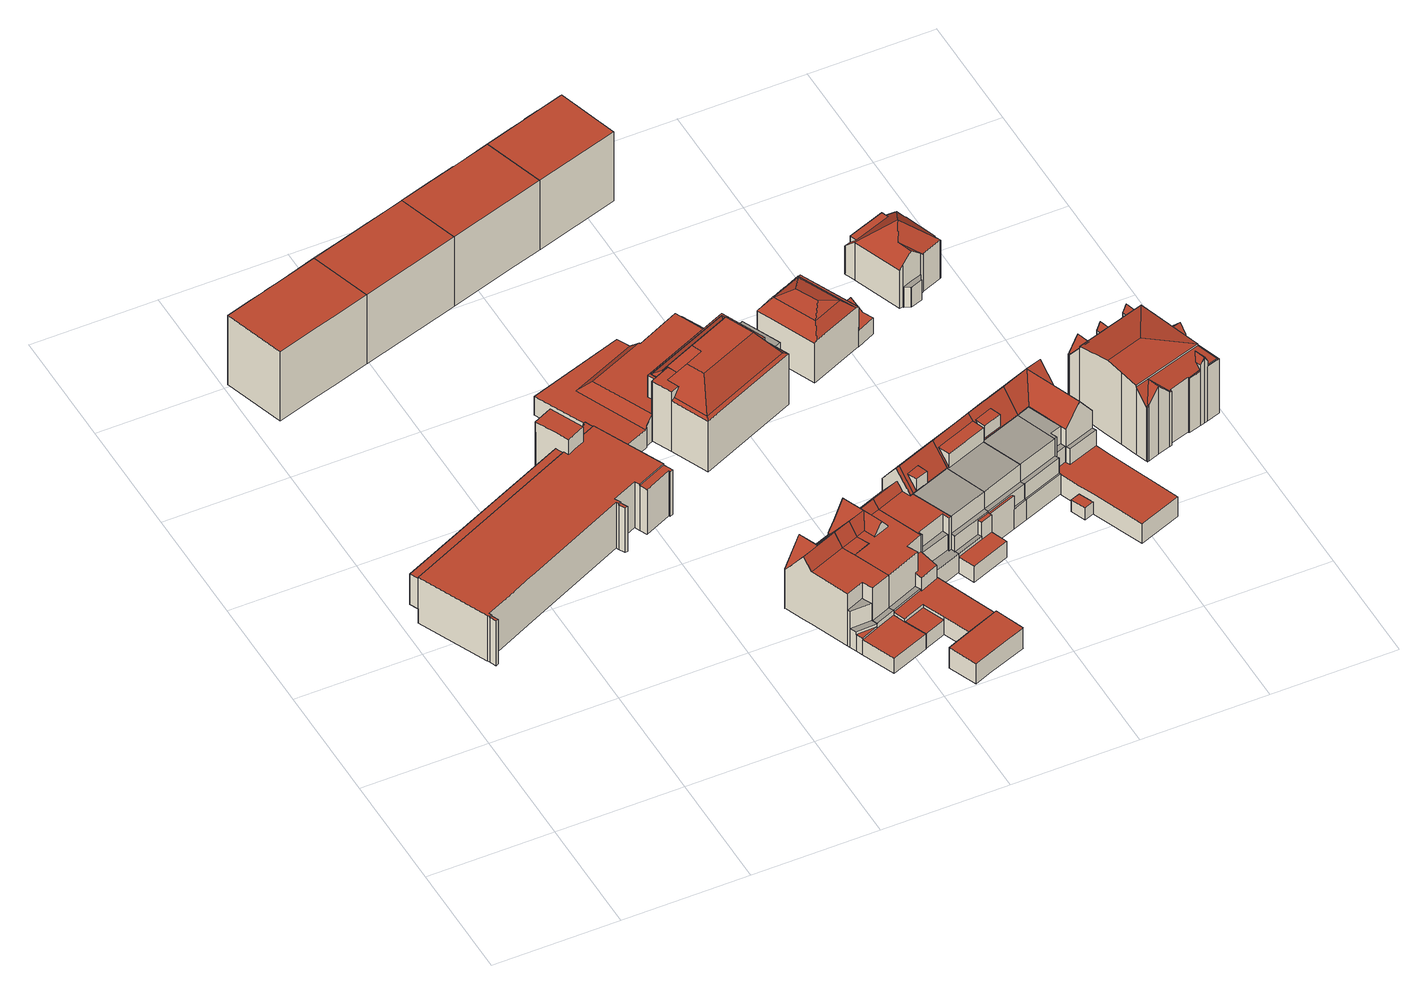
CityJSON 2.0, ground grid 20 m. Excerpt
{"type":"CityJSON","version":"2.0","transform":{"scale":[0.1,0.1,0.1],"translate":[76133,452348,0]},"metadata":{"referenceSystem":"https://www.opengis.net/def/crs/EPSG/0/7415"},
"CityObjects":{
"building1":{"type":"Building","attributes":{"Volume":4548.9,"Dakoppervlakte":541.41,"Muuroppervlakte":1128.81,"Vloeroppervlakte":486.21,"hoogte_Z_max_in_m_NAP":12.15,"GEB_DOEL":"woonfunctie","dateOfConstruction":"1972-01-01","measuredHeight":11.31},"geometry":[{"type":"MultiSurface","lod":"2","boundaries":[[[0,1,2,3,4,5,6,7,8,9,10,11,12,13,14,15,16,17,18,19,20,21,22,23,24,25,26,27,28,29,30,31,32,33]],[[34,35,36,37]],[[38,39,40,41]],[[42,43,44,45,46,47]],[[48,49,50,51,52,53]],[[54,55,56,57,58,59]],[[60,61,62,63,64,65,66,67,68,69,70,71,72,73,74,75,76,77,78,79,80,81,82]],[[83,84,85,86,87,88,89,90,91]],[[92,93,94,95,96]],[[60,94,89,13,12,61]],[[62,61,12,11,36]],[[8,7,64,63,35]],[[69,68,5,4,40]],[[1,0,71,70,39]],[[72,71,0,33]],[[73,72,33,32,45]],[[76,75,74,44,97,98,27,58]],[[34,37,10,9]],[[8,35,34,9]],[[11,10,37,36]],[[63,62,36,35]],[[3,2,38,41]],[[2,1,39,38]],[[4,3,41,40]],[[40,39,70,69]],[[97,44,43,28]],[[32,31,46,45]],[[47,46,31,30]],[[29,42,47,30]],[[44,74,73,45]],[[93,90,89,94]],[[22,21,50,49]],[[24,23,56,55]],[[58,27,26,59]],[[26,25,54,59]],[[25,24,55,54]],[[76,58,57,77]],[[48,53,52,80,79,78]],[[23,22,49,48,78,77,57,56]],[[51,50,21,20,91,92,96,81,80,52]],[[20,19,83,91]],[[87,15,14,88]],[[16,15,87,86]],[[86,85,17,16]],[[84,18,17,85]],[[18,84,83,19]],[[29,28,43,42]],[[60,82,95,94]],[[96,95,82,81]],[[89,88,14,13]],[[90,93,92,91]],[[6,5,68,67,66,65,64,7]]],"semantics":{"surfaces":[{"type":"GroundSurface"},{"type":"RoofSurface"},{"type":"OuterCeilingSurface"},{"type":"WallSurface"}],"values":[0,1,1,1,1,1,1,2,1,3,3,3,3,3,3,3,3,3,3,3,3,3,3,3,3,3,3,3,3,3,3,3,3,3,3,3,3,3,3,3,3,3,3,3,3,3,3,3,3,3,3,3]}}]},
"building2":{"type":"Building","attributes":{"Volume":2215.69,"Dakoppervlakte":170.21,"Muuroppervlakte":698.25,"Vloeroppervlakte":170.21,"hoogte_Z_max_in_m_NAP":14.12,"GEB_DOEL":"woonfunctie","dateOfConstruction":"1966-01-01","measuredHeight":13.02},"geometry":[{"type":"Solid","lod":"2","boundaries":[[[[99,100,101,102,103,104,105,106,107,108]],[[109,110,111,112,113,114,115,116,117,118]],[[112,111,108,107]],[[104,103,116,115]],[[107,106,105,104,115,114,113,112]],[[116,103,102,101,100,99,108,111,110,109,118,117]]]],"semantics":{"surfaces":[{"type":"GroundSurface"},{"type":"RoofSurface"},{"type":"WallSurface"}],"values":[[0,1,2,2,2,2]]}}]},
"building3":{"type":"Building","attributes":{"Volume":2254.11,"Dakoppervlakte":172.48,"Muuroppervlakte":706.7,"Vloeroppervlakte":172.48,"hoogte_Z_max_in_m_NAP":14.12,"GEB_DOEL":"woonfunctie","dateOfConstruction":"1966-01-01","measuredHeight":13.07},"geometry":[{"type":"Solid","lod":"2","boundaries":[[[[119,120,121,104,103,122,123]],[[124,116,115,125,126,127,128]],[[103,104,115,116]],[[104,121,125,115]],[[121,120,126,125]],[[126,120,119,123,122,103,116,124,128,127]]]],"semantics":{"surfaces":[{"type":"GroundSurface"},{"type":"RoofSurface"},{"type":"WallSurface"}],"values":[[0,1,2,2,2,2]]}}]},
"building4":{"type":"Building","attributes":{"Volume":961.65,"Dakoppervlakte":142.3,"Muuroppervlakte":420.69,"Vloeroppervlakte":129.78,"hoogte_Z_max_in_m_NAP":12.4,"GEB_DOEL":"winkelfunctie - woonfunctie","dateOfConstruction":"1932-01-01","measuredHeight":11.75},"geometry":[{"type":"Solid","lod":"2","boundaries":[[[[129,130,131,132,133,134,135,136,137,138,139,140,141,142,143,144,145,146]],[[147,148,149,150,151]],[[152,153,154,155]],[[156,157,158,159]],[[160,161,162,163,164,165,166]],[[160,167,168,169,161]],[[170,169,168]],[[171,172,170,168]],[[173,174,171,168]],[[173,175,174]],[[167,175,173,168]],[[176,177,178,179,180]],[[181,182,183]],[[140,174,175,167,142,141]],[[174,140,139,138,172,171]],[[134,156,162,161,169,170,172,138,137,136,135]],[[166,165,154,145,144]],[[167,160,166,144,143,142]],[[129,146,179,178]],[[176,131,130,177]],[[150,133,132,183,151]],[[154,153,179,146,145]],[[176,181,183,132,131]],[[183,182,147,151]],[[147,152,155,148]],[[157,156,134,133,150]],[[149,158,157,150]],[[182,180,179,153,152,147]],[[182,181,176,180]],[[162,156,159,163]],[[164,163,159,158,149,148,155]],[[164,155,154,165]],[[129,178,177,130]]]],"semantics":{"surfaces":[{"type":"GroundSurface"},{"type":"OuterFloorSurface"},{"type":"RoofSurface"},{"type":"WallSurface"}],"values":[[0,1,1,1,2,2,2,2,2,2,2,2,2,3,3,3,3,3,3,3,3,3,3,3,3,3,3,3,3,3,3,3,3]]}}]},
"building5":{"type":"Building","attributes":{"Volume":205.53,"Dakoppervlakte":30.7,"Muuroppervlakte":187.99,"Vloeroppervlakte":21.17,"hoogte_Z_max_in_m_NAP":12.4,"GEB_DOEL":"woonfunctie","dateOfConstruction":"1926-01-01","measuredHeight":11.64},"geometry":[{"type":"Solid","lod":"2","boundaries":[[[[184,185,186,187,188,189,190,191,192,193]],[[160,194,195,167]],[[160,166,196,194]],[[197,175,167,195]],[[174,175,197,198]],[[184,198,197,195,186,185]],[[198,184,193,174]],[[192,191,190,189,166,160,167,175,174,193]],[[189,188,196,166]],[[186,195,194,196,188,187]]]],"semantics":{"surfaces":[{"type":"GroundSurface"},{"type":"RoofSurface"},{"type":"WallSurface"}],"values":[[0,1,1,1,1,2,2,2,2,2]]}}]},
"building6":{"type":"Building","attributes":{"Volume":1455,"Dakoppervlakte":256.74,"Muuroppervlakte":601.05,"Vloeroppervlakte":237.5,"hoogte_Z_max_in_m_NAP":12.4,"GEB_DOEL":"winkelfunctie - woonfunctie","dateOfConstruction":"1927-01-01","measuredHeight":11.71},"geometry":[{"type":"MultiSurface","lod":"2","boundaries":[[[199,200,201,202,203,204,205,206,207,208,209,210,211,212,213,214,215,216,217,218,219,220,221,222,223,224,225,226,227,228,229,230,231,232,233]],[[153,234,235,154]],[[236,237,238,239,240,241,242,243,244,245,246,247]],[[178,248,249,250]],[[251,252,253,254,255,256,257]],[[258,259,260,261,262,263,264,265,194,196,166,165]],[[195,266,197]],[[266,195,194,265]],[[267,268,269,270,271,272]],[[265,264,273,266]],[[274,275,276,266,273,277,278,279]],[[274,279,280]],[[266,276,281,282,283,198,197]],[[284,285,286,287]],[[288,289,290,291]],[[261,280,279,278,262]],[[246,245,215,214,250]],[[248,212,211,237,236]],[[239,238,205,204,203,240]],[[203,202,241,240]],[[214,213,178,250]],[[212,248,178,213]],[[246,250,249,247]],[[247,249,248,236]],[[257,256,206,205,238]],[[210,209,253,252]],[[207,206,256,255,253,209,208]],[[257,238,237,211,210,252,251]],[[218,196,194,195,220,219]],[[218,217,166,196]],[[217,216,154,165,166]],[[261,260,267,201,200]],[[220,195,197,221]],[[216,215,245,153,154]],[[269,258,165,154,235,270]],[[258,269,268,259]],[[259,268,267,260]],[[281,276,275,291,229,228,227,284]],[[283,223,222,221,197,198]],[[274,280,199,233]],[[285,284,227,226]],[[226,225,286,285]],[[287,286,225,224]],[[281,284,287,224,223,283,282]],[[232,231,289,288]],[[290,289,231,230]],[[291,290,230,229]],[[291,275,274,233,232,288]],[[261,200,199,280]],[[263,277,273,264]],[[278,277,263,262]],[[242,272,271,243]],[[242,241,202,201,267,272]],[[244,234,153,245]],[[244,243,271,270,235,234]]],"semantics":{"surfaces":[{"type":"GroundSurface"},{"type":"OuterFloorSurface"},{"type":"RoofSurface"},{"type":"WallSurface"}],"values":[0,1,2,2,2,2,2,2,2,2,2,2,2,2,2,2,3,3,3,3,3,3,3,3,3,3,3,3,3,3,3,3,3,3,3,3,3,3,3,3,3,3,3,3,3,3,3,3,3,3,3,3,3,3,3]}}]},
"building7":{"type":"Building","attributes":{"Volume":3973.14,"Dakoppervlakte":626.02,"Muuroppervlakte":758.26,"Vloeroppervlakte":538.65,"hoogte_Z_max_in_m_NAP":14.64,"GEB_DOEL":"gezondheidszorgfunctie - industriefunctie - woonfunctie","dateOfConstruction":"1932-01-01","measuredHeight":14},"geometry":[{"type":"Solid","lod":"2","boundaries":[[[[292,293,294,295,296,297,298,299,300,301,302,303,304,305,306,307,308,309,310,311,312,313,314]],[[315,316,317,318,319]],[[320,321,322,323]],[[324,325,326,327]],[[328,327,326,329]],[[330,331,321,320,328,329]],[[332,333,334,335,336,337,338,339]],[[340,341,342,343,344,345]],[[333,345,344,346,347,348,334]],[[345,333,332,340]],[[349,350,351,352,353,354]],[[328,355,356,327]],[[357,350,349,356,355,358]],[[324,327,356,349,354,359]],[[350,357,323,351]],[[328,320,358,355]],[[323,357,358,320]],[[360,361,362,363,364,365]],[[366,367,368,369,370,371,372,373]],[[323,322,374,375,376,351]],[[377,378,379,380,359,354,353,381]],[[330,329,303,302]],[[331,330,302,301,371]],[[351,376,352]],[[326,325,305,304]],[[303,329,326,304]],[[339,338,361,294,293]],[[314,313,341,340,332,339,293,292]],[[313,312,342,341]],[[312,311,343,342]],[[346,344,343,311,310,309]],[[309,308,347,346]],[[348,347,308,307]],[[297,317,316,298]],[[319,300,299,298,316,315]],[[365,296,295,360]],[[295,294,361,360]],[[307,306,379,378,348]],[[306,305,325,380,379]],[[322,369,368,374]],[[317,297,296,365,364,318]],[[363,373,372,319,318,364]],[[375,381,353,352,376]],[[337,362,361,338]],[[377,334,348,378]],[[366,336,335,367]],[[374,368,367,335,334,377,381,375]],[[363,362,337,336,366,373]],[[331,371,370,321]],[[322,321,370,369]],[[325,324,359,380]],[[301,300,319,372,371]]]],"semantics":{"surfaces":[{"type":"GroundSurface"},{"type":"OuterFloorSurface"},{"type":"RoofSurface"},{"type":"WallSurface"}],"values":[[0,1,2,2,2,2,2,2,2,2,2,2,2,2,2,2,2,2,2,2,2,3,3,3,3,3,3,3,3,3,3,3,3,3,3,3,3,3,3,3,3,3,3,3,3,3,3,3,3,3,3,3]]}}]},
"building8":{"type":"Building","attributes":{"Volume":2199.67,"Dakoppervlakte":168.34,"Muuroppervlakte":696.07,"Vloeroppervlakte":168.34,"hoogte_Z_max_in_m_NAP":14.12,"GEB_DOEL":"woonfunctie","dateOfConstruction":"1966-01-01","measuredHeight":13.07},"geometry":[{"type":"Solid","lod":"2","boundaries":[[[[382,383,384,385,386,121,120,387]],[[388,389,390,391,392,126,125,393]],[[387,120,126,392,391,390,389,384,383,382]],[[120,121,125,126]],[[388,393,125,121,386,385]],[[385,384,389,388]]]],"semantics":{"surfaces":[{"type":"GroundSurface"},{"type":"RoofSurface"},{"type":"WallSurface"}],"values":[[0,1,2,2,2,2]]}}]},
"building9":{"type":"Building","attributes":{"Volume":650.53,"Dakoppervlakte":74.73,"Muuroppervlakte":362.72,"Vloeroppervlakte":74.44,"hoogte_Z_max_in_m_NAP":13.96,"GEB_DOEL":"industriefunctie - woonfunctie","dateOfConstruction":"1932-01-01","measuredHeight":13.21},"geometry":[{"type":"Solid","lod":"2","boundaries":[[[[394,395,396,397,398,399,400,401,402,403,404,405,406]],[[407,408,409,410,411,412,413]],[[414,415,416,417,418,419]],[[420,421,422,423,424,425,426,261,260,427]],[[426,428,280,261]],[[280,428,429,274]],[[430,431,432,433]],[[434,435,432,431]],[[424,423,413,395,394]],[[401,400,417,260,261]],[[396,395,413,412]],[[399,398,410,409]],[[410,398,397,396,412,411]],[[399,409,418,417,400]],[[417,416,427,260]],[[427,416,415,420]],[[421,420,415,414]],[[414,419,408,407,422,421]],[[407,413,423,422]],[[403,274,429,404]],[[261,280,274,403,402,401]],[[406,405,434,431]],[[435,434,405,404,429]],[[394,406,431,430,424]],[[425,424,430,433]],[[432,435,429,428,426,425,433]],[[409,408,419,418]]]],"semantics":{"surfaces":[{"type":"GroundSurface"},{"type":"OuterFloorSurface"},{"type":"RoofSurface"},{"type":"WallSurface"}],"values":[[0,1,1,2,2,2,2,2,3,3,3,3,3,3,3,3,3,3,3,3,3,3,3,3,3,3,3]]}}]},
"building10":{"type":"Building","attributes":{"Volume":988.9,"Dakoppervlakte":75.37,"Muuroppervlakte":422.55,"Vloeroppervlakte":112.57,"hoogte_Z_max_in_m_NAP":13.96,"GEB_DOEL":"bijeenkomstfunctie - woonfunctie","dateOfConstruction":"1932-01-01","measuredHeight":13.22},"children":["building10-1"],"geometry":[{"type":"Solid","lod":"2","boundaries":[[[[436,437,438,439,440,441,442,443,444,445,446,447,448,449,450]],[[451,452,453,454]],[[412,455,456,457]],[[431,458,459,434]],[[430,460,458,431],[461,462,463,464]],[[465,466,467,468,469]],[[470,471,472,473,474]],[[475,424,423,476]],[[475,476,454,448,447]],[[442,441,451,423,424]],[[430,431,443,442,424]],[[459,458,460,475,447,446,445]],[[459,445,444,434]],[[424,475,460,430]],[[439,438,469,468]],[[438,437,465,469]],[[436,466,465,437]],[[449,448,454,453,473]],[[452,451,441,440,457]],[[457,440,439,468,412]],[[472,471,466,436,450]],[[450,449,473,472]],[[474,456,455,470]],[[453,452,457,456,474,473]],[[467,455,412,468]],[[471,470,455,467,466]],[[476,423,451,454]],[[431,434,444,443]],[[463,462,477,478]],[[464,478,477,461]],[[478,464,463]],[[462,461,477]]]],"semantics":{"surfaces":[{"type":"GroundSurface"},{"type":"OuterFloorSurface"},{"type":"RoofSurface"},{"type":"WallSurface"}],"values":[[0,1,1,2,2,2,2,1,3,3,3,3,3,3,3,3,3,3,3,3,3,3,3,3,3,3,3,3,2,3,3,3]]}}]},
"building10-1":{"type":"BuildingInstallation","attributes":{"relationToConstruction":"outside"},"parents":["building10"],"geometry":[{"type":"MultiSurface","lod":"2","boundaries":[[[463,462,477,478]],[[464,478,477,461]],[[478,464,463]],[[462,461,477]]],"semantics":{"surfaces":[{"type":"RoofSurface"},{"type":"WallSurface"}],"values":[0,1,1,1]}}]},
"building11":{"type":"Building","attributes":{"Volume":1004.87,"Dakoppervlakte":57.32,"Muuroppervlakte":435.63,"Vloeroppervlakte":97.44,"hoogte_Z_max_in_m_NAP":13.96,"GEB_DOEL":"winkelfunctie,woonfunctie - woonfunctie","dateOfConstruction":"1932-01-01","measuredHeight":13.25},"geometry":[{"type":"Solid","lod":"2","boundaries":[[[[450,449,448,447,446,445,479,480,481,482,483,484,485,486,487]],[[475,476,488,489,490,491]],[[492,493,454,453]],[[494,495,496,497]],[[498,499,473,472]],[[500,501,502,503]],[[504,458,460,505,500,503]],[[459,458,504,506]],[[488,493,484,483,489]],[[476,475,447,448,454]],[[492,496,485,484,493]],[[453,454,448,449,473]],[[473,449,450,472]],[[487,486,495,494]],[[485,496,495,486]],[[498,494,497,499]],[[497,496,492,453,473,499]],[[488,476,454,493]],[[479,506,504,480]],[[506,479,445,459]],[[475,460,458,459,445,446,447]],[[480,504,503,481]],[[475,491,505,460]],[[502,501,490,489]],[[503,502,489,483,482,481]],[[491,490,501,500,505]],[[498,472,450,487,494]]]],"semantics":{"surfaces":[{"type":"GroundSurface"},{"type":"OuterFloorSurface"},{"type":"RoofSurface"},{"type":"WallSurface"}],"values":[[0,1,1,1,2,2,2,2,3,3,3,3,3,3,3,3,3,3,3,3,3,3,3,3,3,3,3]]}}]},
"building12":{"type":"Building","attributes":{"Volume":1908.02,"Dakoppervlakte":146.05,"Muuroppervlakte":639.41,"Vloeroppervlakte":146.05,"hoogte_Z_max_in_m_NAP":14.12,"GEB_DOEL":"woonfunctie","dateOfConstruction":"1966-01-01","measuredHeight":13.06},"geometry":[{"type":"Solid","lod":"2","boundaries":[[[[385,384,507,508,509,510,511,512,513,514]],[[388,515,516,517,518,519,520,521,522,389]],[[384,385,388,389]],[[388,385,514,515]],[[516,515,514,513]],[[517,516,513,512,511,510,509,508,507,384,389,522,521,520,519,518]]]],"semantics":{"surfaces":[{"type":"GroundSurface"},{"type":"RoofSurface"},{"type":"WallSurface"}],"values":[[0,1,2,2,2,2]]}}]},
"building13":{"type":"Building","attributes":{"Volume":960.95,"Dakoppervlakte":53.9,"Muuroppervlakte":407.08,"Vloeroppervlakte":94.65,"hoogte_Z_max_in_m_NAP":13.96,"GEB_DOEL":"winkelfunctie - woonfunctie","dateOfConstruction":"1932-01-01","measuredHeight":13.25},"children":["building13-1"],"geometry":[{"type":"Solid","lod":"2","boundaries":[[[[485,484,482,480,479,523,524,525,526,527,528,529,530,486]],[[493,492,531,532]],[[533,496,495,534]],[[535,536,537,504],[538,539,540,541]],[[506,504,537,542,543,544]],[[545,546,547,488]],[[546,545,532,528,527]],[[482,484,493,488,547]],[[531,533,529,528,532]],[[534,495,486,530]],[[534,530,529,533]],[[486,495,496,485]],[[531,492,496,533]],[[545,488,493,532]],[[547,535,504,480,482]],[[542,537,536,546,527,526,525]],[[542,525,524,543]],[[543,524,523,544]],[[544,523,479,506]],[[504,506,479,480]],[[547,546,536,535]],[[484,485,496,492,493]],[[539,548,549,540]],[[548,538,541,549]],[[549,541,540]],[[539,538,548]]]],"semantics":{"surfaces":[{"type":"GroundSurface"},{"type":"OuterFloorSurface"},{"type":"RoofSurface"},{"type":"WallSurface"}],"values":[[0,1,1,2,2,1,3,3,3,3,3,3,3,3,3,3,3,3,3,3,3,3,2,3,3,3]]}}]},
"building13-1":{"type":"BuildingInstallation","attributes":{"relationToConstruction":"outside"},"parents":["building13"],"geometry":[{"type":"MultiSurface","lod":"2","boundaries":[[[539,548,549,540]],[[548,538,541,549]],[[549,541,540]],[[539,538,548]]],"semantics":{"surfaces":[{"type":"RoofSurface"},{"type":"WallSurface"}],"values":[0,1,1,1]}}]},
"building14":{"type":"Building","attributes":{"Volume":928.48,"Dakoppervlakte":152.33,"Muuroppervlakte":329.89,"Vloeroppervlakte":125.87,"hoogte_Z_max_in_m_NAP":10.82,"GEB_DOEL":"woonfunctie","dateOfConstruction":"1879-01-01","measuredHeight":10.22},"geometry":[{"type":"MultiSurface","lod":"2","boundaries":[[[550,551,552,553,554,555,556,557,558,559,560,561,562,563,564,565,566,567,568,569,570]],[[571,572,573,574,575,576,577]],[[578,579,580,581,582,574,573,583]],[[578,583,584,585,586,587]],[[588,587,586,589]],[[584,572,571,585]],[[572,590,591,573]],[[573,591,583]],[[584,583,591,590]],[[584,590,572]],[[592,593,594,595,596]],[[597,598,599,600,601,602]],[[561,560,592,596]],[[560,559,593,592]],[[593,559,558,594]],[[554,553,599,598]],[[601,557,556,602]],[[556,555,597,602]],[[597,555,554,598]],[[558,557,601,600,595,594]],[[582,581,569]],[[581,580,570,569]],[[550,570,580,579]],[[579,578,587,588,599,553,552,551,550]],[[596,589,586,585,571,577,565,564,563,562,561]],[[565,577,576,575,567]],[[569,568,567,575,574,582]],[[589,596,595,600,599,588]]],"semantics":{"surfaces":[{"type":"GroundSurface"},{"type":"RoofSurface"},{"type":"WallSurface"}],"values":[0,1,1,1,1,1,1,1,1,1,1,1,2,2,2,2,2,2,2,2,2,2,2,2,2,2,2,2]}}]},
"building15":{"type":"Building","attributes":{"Volume":9,"Dakoppervlakte":4.11,"Muuroppervlakte":18.23,"Vloeroppervlakte":4.1,"hoogte_Z_max_in_m_NAP":2.85,"GEB_DOEL":"onbekend","dateOfConstruction":"1932-01-01","measuredHeight":2.23},"geometry":[{"type":"Solid","lod":"2","boundaries":[[[[603,604,605,606]],[[607,608,609,610]],[[606,608,607,603]],[[606,605,609,608]],[[604,610,609,605]],[[610,604,603,607]]]],"semantics":{"surfaces":[{"type":"GroundSurface"},{"type":"RoofSurface"},{"type":"WallSurface"}],"values":[[0,1,2,2,2,2]]}}]},
"building16":{"type":"Building","attributes":{"Volume":1503.1,"Dakoppervlakte":243.8,"Muuroppervlakte":549.72,"Vloeroppervlakte":211.79,"hoogte_Z_max_in_m_NAP":13.96,"GEB_DOEL":"winkelfunctie - woonfunctie","dateOfConstruction":"1932-01-01","measuredHeight":13.41},"geometry":[{"type":"Solid","lod":"2","boundaries":[[[[611,612,613,614,615,616,617,618,604,603,619,620,621,622,623,624]],[[625,626,627,628]],[[546,545,629,630,631,632]],[[633,634,635,636]],[[637,638,639,640,641,642,643,644,645,646,647,648,649]],[[650,537,536,651]],[[652,650,653]],[[654,655,542,537,650,652]],[[650,651,656,657]],[[657,658,653,650]],[[641,640,620,619]],[[641,619,603,604,618,644,643,642]],[[645,644,618,617]],[[645,617,616,646]],[[646,616,615,647]],[[615,614,627,626,647]],[[536,537,622,621,546]],[[657,656,628,627,658]],[[611,624,655,654]],[[658,627,614,613,653]],[[623,542,655,624]],[[537,542,623,622]],[[621,620,640,545,546]],[[631,630,633,636]],[[632,651,536,546]],[[626,625,648,647]],[[649,648,625,628]],[[640,639,629,545]],[[635,634,638,637]],[[630,629,639,638,634,633]],[[628,656,651,632,631,636,635,637,649]],[[652,653,613,612,611,654]]]],"semantics":{"surfaces":[{"type":"GroundSurface"},{"type":"OuterFloorSurface"},{"type":"RoofSurface"},{"type":"WallSurface"}],"values":[[0,1,1,1,2,2,2,2,2,2,3,3,3,3,3,3,3,3,3,3,3,3,3,3,3,3,3,3,3,3,3,3]]}}]},
"building17":{"type":"Building","attributes":{"Volume":751.61,"Dakoppervlakte":126.53,"Muuroppervlakte":274.22,"Vloeroppervlakte":95.97,"hoogte_Z_max_in_m_NAP":11.91,"GEB_DOEL":"woonfunctie","dateOfConstruction":"1932-01-01","measuredHeight":11.23},"geometry":[{"type":"Solid","lod":"2","boundaries":[[[[659,660,661,662,663,664,665,666,667,668,669,670,671,672,673,674,675,676,677,678,679,680,681,682,683,684,685,686]],[[687,688,689,690,691,692,693,694,695,696]],[[697,698,699,700]],[[701,702,703,704]],[[705,706,707,708,709,710,711,712]],[[701,713,714,715,716,705,712,717,718,719,702]],[[720,721,722,723]],[[721,705,716,724,725,722]],[[705,721,720,726,706]],[[660,659,718,717]],[[685,684,714,713,719,718,659,686]],[[716,715,714,684,683,682]],[[668,707,706,669]],[[707,668,667,708]],[[667,666,698,709,708]],[[663,662,711,710,697]],[[661,660,717,712,711,662]],[[697,700,664,663]],[[665,699,698,666]],[[664,700,699,665]],[[709,698,697,710]],[[704,713,701]],[[703,702,719]],[[716,682,681,724]],[[681,680,693,725,724]],[[672,671,720,723,691]],[[720,671,670,726]],[[670,669,706,726]],[[693,680,679,694]],[[694,679,678,695]],[[696,695,678,677]],[[696,677,676,687]],[[676,675,688,687]],[[674,689,688,675]],[[689,674,673,690]],[[690,673,672,691]],[[725,693,692,691,723,722]],[[704,703,719,713]]]],"semantics":{"surfaces":[{"type":"GroundSurface"},{"type":"OuterFloorSurface"},{"type":"RoofSurface"},{"type":"WallSurface"}],"values":[[0,1,2,2,2,2,2,2,2,3,3,3,3,3,3,3,3,3,3,3,3,3,3,3,3,3,3,3,3,3,3,3,3,3,3,3,3,3]]}}]},
"building18":{"type":"Building","attributes":{"Volume":2676.06,"Dakoppervlakte":263.13,"Muuroppervlakte":676.32,"Vloeroppervlakte":210.33,"hoogte_Z_max_in_m_NAP":14.74,"GEB_DOEL":"kantoorfunctie - woonfunctie","dateOfConstruction":"1932-01-01","measuredHeight":14.1},"geometry":[{"type":"Solid","lod":"2","boundaries":[[[[727,728,729,730,731,732,733,734,735,736,737,738,739,740,741,742,743,744,745,746,747,748,749,750,751,752,753,754,755,756,757,758,759,760,761,762]],[[763,764,765,766,767]],[[764,763,768]],[[764,768,769,765]],[[770,771,772,773]],[[774,775,771,770]],[[776,777,778,779]],[[780,781,782,783]],[[784,785,786,787]],[[787,786,788,789]],[[790,791,792,793]],[[794,795,796,797]],[[797,796,798,799]],[[800,801,802,803,804,805]],[[806,807,808,809,810,811]],[[812,813,814,815]],[[815,816,817,812]],[[818,819,820,821]],[[822,823,824,825]],[[825,826,827,822]],[[828,829,830,831]],[[832,833,828,831]],[[834,835,836,837,838,839]],[[840,841,842,843]],[[822,827,844,845,832,831,830,846,816,815,847,848,849,823]],[[850,851,815,814]],[[852,853,788,786,785,854,855,856,771,775,857,858,859,860]],[[771,861,862,863,772]],[[855,864,798,796,795,865,848,847,856]],[[766,765,769,851,758,757,756]],[[756,755,861,767,766]],[[859,858,781,748,747]],[[860,859,747,746]],[[852,860,746,745,790]],[[851,850,819,759,758]],[[755,754,778,862,861]],[[751,750,783,774,770]],[[770,773,776,752,751]],[[776,779,753,752]],[[753,779,778,754]],[[780,783,750,749]],[[748,781,780,749]],[[777,863,862,778]],[[782,781,858,857]],[[776,773,772,863,777]],[[774,783,782,857,775]],[[811,741,740,806]],[[806,740,739,738,737,736,801,800,866,807]],[[801,736,735,802]],[[742,741,811,784,787]],[[743,742,787,789,792]],[[745,744,791,790]],[[743,792,791,744]],[[800,794,797,866]],[[797,799,807,866]],[[813,812,762,761,821]],[[727,762,812,817,838]],[[761,760,818,821]],[[760,759,819,818]],[[813,821,820,814]],[[734,733,842,826,825]],[[735,734,825,824,802]],[[731,730,835,829,828]],[[732,731,828,833,843]],[[835,730,729,836]],[[836,729,728,837]],[[728,727,838,837]],[[816,839,838,817]],[[853,852,790,793]],[[855,854,810,809]],[[864,855,809,808]],[[805,804,848,865]],[[819,850,814,820]],[[839,816,846,834]],[[840,845,844,841]],[[849,848,804,803]],[[792,789,788,853,793]],[[784,811,810,854,785]],[[794,800,805,865,795]],[[807,799,798,864,808]],[[829,835,834,846,830]],[[843,833,832,845,840]],[[826,842,841,844,827]],[[802,824,823,849,803]],[[763,856,847,768]],[[851,769,768,847,815]],[[771,856,763,767,861]],[[733,732,843,842]]]],"semantics":{"surfaces":[{"type":"GroundSurface"},{"type":"RoofSurface"},{"type":"WallSurface"}],"values":[[0,1,1,1,1,1,1,1,1,1,1,1,1,1,1,1,1,1,1,1,1,1,1,1,1,1,1,1,1,2,2,2,2,2,2,2,2,2,2,2,2,2,2,2,2,2,2,2,2,2,2,2,2,2,2,2,2,2,2,2,2,2,2,2,2,2,2,2,2,2,2,2,2,2,2,2,2,2,2,2,2,2,2,2,2,2,2,2]]}}]}
},
"vertices":[
[334,475,8],[339,466,8],[344,455,8],[340,454,8],[335,464,8],[333,468,8],[163,389,8],[76,348,8],[78,344,8],[83,334,8],[79,332,8],[74,343,8],[72,346,8],[22,457,8],[293,581,8],[302,561,8],[337,577,8],[328,596,8],[329,597,8],[323,610,8],[309,604,8],[294,636,8],[324,650,8],[339,617,8],[366,629,8],[365,631,8],[369,633,8],[375,619,8],[433,493,8],[428,491,8],[427,493,8],[383,473,8],[378,485,8],[374,493,8],[83,334,92],[78,344,92],[74,343,92],[79,332,92],[344,455,92],[339,466,92],[335,464,92],[340,454,92],[428,491,92],[433,493,92],[426,507,92],[378,485,92],[383,473,92],[427,493,92],[348,597,122],[324,650,122],[294,636,122],[309,604,122],[318,583,122],[331,589,122],[365,631,92],[366,629,92],[339,617,92],[344,605,92],[375,619,92],[369,633,92],[22,457,94],[72,346,94],[74,343,94],[78,344,94],[76,348,94],[118,367,94],[161,388,94],[163,389,94],[333,468,94],[335,464,94],[339,466,94],[334,475,94],[374,493,94],[378,485,94],[426,507,94],[426,508,94],[375,619,94],[344,605,94],[348,597,94],[331,589,94],[318,583,94],[315,591,94],[293,581,94],[323,610,35],[329,597,35],[328,596,35],[337,577,35],[302,561,35],[293,581,35],[22,457,35],[16,470,35],[309,604,35],[309,604,92],[16,470,92],[22,457,92],[293,581,92],[315,591,92],[426,507,8],[426,508,8],
[42,1012,11],[71,1020,11],[74,1021,11],[101,1029,11],[163,1049,11],[194,950,11],[132,931,11],[107,924,11],[36,902,11],[5,1000,11],[71,1020,141],[42,1012,141],[5,1000,141],[36,902,141],[107,924,141],[132,931,141],[194,950,141],[163,1049,141],[101,1029,141],[74,1021,141],
[290,1087,11],[323,1098,11],[354,999,11],[201,1060,11],[262,1079,11],[201,1060,141],[354,999,141],[323,1098,141],[290,1087,141],[262,1079,141],
[621,96,6],[560,72,6],[538,125,6],[534,136,6],[530,146,6],[528,150,6],[504,212,6],[498,225,6],[486,256,6],[485,257,6],[513,268,6],[544,281,6],[545,280,6],[558,249,6],[563,236,6],[572,216,6],[595,158,6],[599,150,6],[567,137,42],[564,145,42],[563,147,42],[530,146,42],[534,136,42],[567,137,43],[599,150,43],[595,158,43],[564,145,43],[528,150,74],[530,146,74],[563,147,74],[556,162,74],[563,236,104],[504,212,104],[528,150,104],[556,162,104],[564,145,104],[595,158,104],[572,216,104],[558,249,124],[526,236,124],[498,225,124],[486,256,80],[513,268,124],[485,257,80],[544,279,80],[544,281,80],[545,280,80],[538,125,34],[560,72,34],[621,96,34],[599,150,34],[567,137,34],[538,125,37],[567,137,37],[534,136,37],
[572,292,8],[572,291,8],[586,260,8],[591,247,8],[600,227,8],[572,216,8],[563,236,8],[558,249,8],[545,280,8],[544,281,8],[591,247,104],[586,260,124],[600,227,104],[572,291,80],[572,292,80],
[639,291,7],[643,282,7],[671,210,7],[679,191,7],[681,192,7],[684,184,7],[723,83,7],[740,37,7],[740,36,7],[679,13,7],[650,1,7],[632,47,7],[674,64,7],[656,110,7],[621,96,7],[606,131,7],[599,150,7],[595,158,7],[572,216,7],[600,227,7],[591,247,7],[586,260,7],[572,291,7],[572,292,7],[571,294,7],[573,295,7],[574,300,7],[578,302,7],[582,298,7],[600,306,7],[606,309,7],[608,314,7],[620,319,7],[625,316,7],[629,317,7],[651,172,43],[647,180,43],[656,110,40],[674,64,40],[723,83,40],[684,184,40],[681,192,40],[679,191,40],[682,183,40],[652,170,40],[651,172,40],[599,150,40],[606,131,40],[642,145,40],[656,110,34],[642,145,34],[606,131,34],[674,64,45],[632,47,45],[650,1,45],[679,13,45],[740,36,45],[740,37,45],[723,83,45],[652,182,104],[644,198,104],[671,210,104],[643,282,104],[626,276,104],[638,245,104],[613,235,104],[606,253,104],[614,271,124],[671,210,73],[644,198,73],[652,182,68],[647,180,68],[652,170,65],[682,183,65],[626,240,124],[629,317,81],[606,309,114],[600,306,124],[638,245,107],[625,277,107],[615,282,117],[639,291,117],[582,298,96],[573,295,83],[571,294,80],[582,298,36],[578,302,36],[574,300,36],[573,295,36],[625,316,36],[620,319,36],[608,314,36],[606,309,36],
[525,775,6],[525,773,6],[596,806,6],[610,813,6],[647,734,6],[668,744,6],[695,682,6],[693,681,6],[664,668,6],[660,666,6],[656,665,6],[676,619,6],[516,549,6],[490,608,6],[476,639,6],[475,638,6],[463,633,6],[463,631,6],[461,630,6],[422,613,6],[355,759,6],[508,810,6],[518,790,6],[693,681,62],[695,682,62],[668,744,62],[637,730,62],[664,668,62],[626,719,104],[631,733,98],[491,672,98],[505,666,104],[495,610,104],[490,608,101],[516,549,101],[518,556,104],[668,622,104],[676,619,101],[656,665,101],[660,666,98],[525,775,56],[433,735,56],[475,640,56],[497,650,56],[486,673,56],[627,735,56],[596,806,56],[525,773,56],[518,790,41],[508,810,41],[355,759,41],[422,613,41],[461,630,41],[411,743,41],[463,631,44],[463,633,44],[475,638,56],[521,622,146],[550,635,146],[512,650,104],[511,649,104],[514,640,118],[496,632,118],[631,637,146],[533,594,146],[543,652,146],[611,682,146],[504,614,118],[610,813,38],[596,806,38],[627,735,38],[633,738,38],[637,730,38],[647,734,38],[486,673,97],[497,650,97],[500,651,97],[491,672,97],[631,733,97],[660,666,97],[664,668,97],[633,738,97],[500,651,98],[508,655,103],[511,649,103],[475,640,118],[475,638,118],[476,639,118],[490,608,118],[508,655,118],
[417,1126,11],[421,1127,11],[479,1145,11],[510,1047,11],[451,1029,11],[360,1109,11],[510,1047,141],[479,1145,141],[421,1127,141],[417,1126,141],[360,1109,141],[451,1029,141],
[699,288,8],[725,224,8],[730,211,8],[681,192,8],[679,191,8],[672,207,8],[671,210,8],[643,282,8],[639,291,8],[629,317,8],[675,335,8],[680,337,8],[690,312,8],[721,222,43],[720,225,43],[672,207,43],[679,191,43],[681,192,43],[730,211,43],[725,224,43],[717,234,72],[671,216,72],[673,210,72],[671,210,72],[672,207,72],[720,225,72],[671,216,104],[717,234,104],[721,222,104],[725,224,104],[699,288,104],[694,286,104],[688,300,104],[673,210,104],[685,309,117],[675,335,81],[699,288,105],[690,312,140],[684,310,140],[694,286,105],[680,337,105],[675,335,105],
[793,235,7],[803,209,7],[740,184,7],[730,211,7],[727,217,7],[725,224,7],[699,288,7],[690,312,7],[680,337,7],[745,362,7],[754,337,7],[764,313,7],[788,248,7],[791,241,7],[792,238,7],[725,224,72],[727,217,72],[791,241,72],[788,248,72],[774,228,43],[771,234,43],[727,217,43],[754,337,140],[745,362,105],[764,313,105],[706,291,105],[700,306,127],[720,314,127],[726,298,105],[803,209,37],[793,235,37],[774,228,37],[730,211,37],[740,184,37],[774,228,69],[793,235,69],[792,238,69],[791,241,69],[771,234,69],[764,313,104],[788,248,104],[706,291,127],[726,298,127],
[814,388,7],[823,364,7],[826,357,7],[832,339,7],[833,338,7],[857,274,7],[860,267,7],[861,264,7],[838,255,7],[857,274,104],[833,338,104],[767,313,104],[767,314,104],[860,267,72],[857,274,72],[838,255,44],[861,264,44],[860,267,44],[836,258,44],[838,255,69],[836,258,69],[760,331,130],[767,313,130],[833,338,130],[826,357,130],[823,364,140],[767,314,105],[814,388,105],
[515,1156,11],[545,1165,11],[549,1167,11],[572,1174,11],[575,1175,11],[612,1186,11],[615,1187,11],[645,1088,11],[645,1088,141],[615,1187,141],[612,1186,141],[575,1175,141],[572,1174,141],[549,1167,141],[545,1165,141],[515,1156,141],
[871,410,7],[876,412,7],[881,414,7],[890,389,7],[899,364,7],[923,299,7],[926,292,7],[927,289,7],[926,292,72],[923,299,72],[926,292,44],[927,289,44],[832,339,105],[899,364,105],[890,389,140],[837,342,106],[831,358,129],[860,369,129],[866,353,106],[881,414,105],[876,412,105],[871,410,105],[923,299,104],[899,364,104],[832,339,104],[837,342,129],[866,353,129],
[741,759,6],[768,771,6],[769,771,6],[772,773,6],[795,782,6],[808,749,6],[789,740,6],[795,726,6],[835,744,6],[836,710,6],[844,693,6],[814,679,6],[811,678,6],[810,678,6],[731,643,6],[728,642,6],[699,710,6],[687,736,6],[688,736,6],[719,750,6],[741,760,6],[731,643,83],[740,663,100],[710,731,100],[688,736,81],[687,736,80],[699,710,80],[728,642,80],[768,771,82],[741,759,82],[741,760,81],[719,750,81],[719,750,82],[758,752,100],[788,684,100],[810,678,82],[811,678,81],[769,771,81],[772,773,81],[814,679,81],[757,690,108],[741,725,108],[844,693,36],[836,710,36],[835,744,36],[793,725,36],[814,679,36],[808,749,29],[795,782,29],[772,773,29],[793,725,29],[795,726,29],[789,740,29],
[939,257,6],[949,234,6],[934,228,6],[924,252,6],[939,257,28],[924,252,28],[934,228,28],[949,234,28],
[959,418,6],[960,416,6],[970,391,6],[994,325,6],[997,319,6],[1004,299,6],[1050,176,6],[982,150,6],[927,289,6],[923,299,6],[899,364,6],[890,389,6],[881,414,6],[951,441,6],[948,301,72],[997,319,72],[994,325,72],[945,307,72],[927,301,104],[923,311,104],[941,317,104],[920,372,104],[923,311,72],[927,302,72],[944,309,72],[941,317,72],[944,309,43],[927,302,43],[927,301,43],[923,299,43],[927,289,43],[939,257,43],[949,234,43],[982,150,43],[1050,176,43],[1004,299,43],[997,319,43],[948,301,43],[945,307,43],[935,407,140],[920,372,105],[960,416,140],[970,391,104],[959,418,137],[951,441,105],[945,307,105],[970,316,140],[994,325,105],
[943,846,7],[948,832,7],[949,829,7],[954,816,7],[957,817,7],[967,820,7],[986,769,7],[975,765,7],[972,764,7],[977,750,7],[976,750,7],[943,737,7],[943,736,7],[938,734,7],[937,733,7],[933,724,7],[934,723,7],[915,716,7],[914,717,7],[905,722,7],[905,721,7],[904,722,7],[899,721,7],[870,800,7],[869,803,7],[863,817,7],[873,820,7],[933,842,7],[915,716,44],[934,723,44],[933,724,44],[937,733,44],[938,734,44],[920,728,44],[904,722,44],[905,721,44],[905,722,44],[914,717,44],[957,817,54],[975,765,54],[986,769,45],[967,820,45],[877,809,72],[937,831,72],[933,842,72],[873,820,72],[923,774,119],[976,750,79],[977,750,78],[972,764,78],[975,765,75],[957,817,75],[954,816,78],[949,829,78],[873,820,60],[863,817,60],[869,803,75],[870,800,78],[948,832,75],[943,846,61],[933,842,61],[943,736,78],[912,751,101],[920,728,101],[938,734,83],[899,721,79],[904,722,85],[943,737,79],
[1049,450,6],[1050,451,6],[1051,448,6],[1066,453,6],[1073,456,6],[1079,458,6],[1114,469,6],[1121,471,6],[1128,473,6],[1148,480,6],[1168,421,6],[1172,408,6],[1175,397,6],[1195,336,6],[1174,329,6],[1168,327,6],[1161,325,6],[1141,319,6],[1140,320,6],[1140,321,6],[1106,310,6],[1107,309,6],[1107,307,6],[1103,306,6],[1084,300,6],[1066,294,6],[1063,293,6],[1062,295,6],[1056,313,6],[1047,341,6],[1039,365,6],[1022,418,6],[1016,436,6],[1015,439,6],[1017,440,6],[1033,445,6],[1169,349,136],[1099,385,147],[1039,365,147],[1047,341,142],[1056,313,136],[1135,454,136],[1022,418,136],[1084,300,133],[1078,320,133],[1065,298,111],[1066,294,111],[1103,306,111],[1102,310,111],[1066,294,108],[1066,296,108],[1062,295,108],[1063,293,108],[1107,307,108],[1107,309,108],[1103,308,108],[1103,306,108],[1174,329,119],[1172,338,119],[1162,344,130],[1168,327,130],[1158,334,119],[1161,325,119],[1140,320,108],[1141,319,108],[1161,325,108],[1161,327,108],[1168,421,111],[1164,420,111],[1158,404,126],[1172,408,126],[1172,396,111],[1175,397,111],[1168,421,108],[1148,480,108],[1128,473,108],[1128,472,108],[1147,478,108],[1166,420,108],[1195,336,108],[1175,397,108],[1174,396,108],[1193,337,108],[1174,331,108],[1174,329,108],[1033,445,133],[1017,440,109],[1018,436,109],[1039,423,133],[1050,447,109],[1049,450,109],[1015,439,108],[1016,436,108],[1018,436,108],[1017,440,108],[1126,454,130],[1130,465,118],[1128,473,118],[1121,471,130],[1114,469,118],[1117,461,118],[1073,456,130],[1066,453,118],[1069,445,118],[1078,439,130],[1082,449,118],[1079,458,118],[1067,452,108],[1066,453,108],[1051,448,108],[1050,451,108],[1049,450,108],[1050,447,108],[1080,456,108],[1115,468,108],[1114,469,108],[1079,458,108],[1115,468,109],[1080,456,109],[1067,452,109],[1135,454,133],[1147,478,109],[1128,472,109],[1016,436,109],[1022,418,133],[1140,320,109],[1161,327,109],[1174,331,109],[1193,337,109],[1169,349,133],[1103,308,109],[1107,309,109],[1106,310,109],[1140,321,110],[1056,313,133],[1062,295,109],[1066,296,109],[1174,396,109],[1166,420,109],[1172,408,108]
]}
